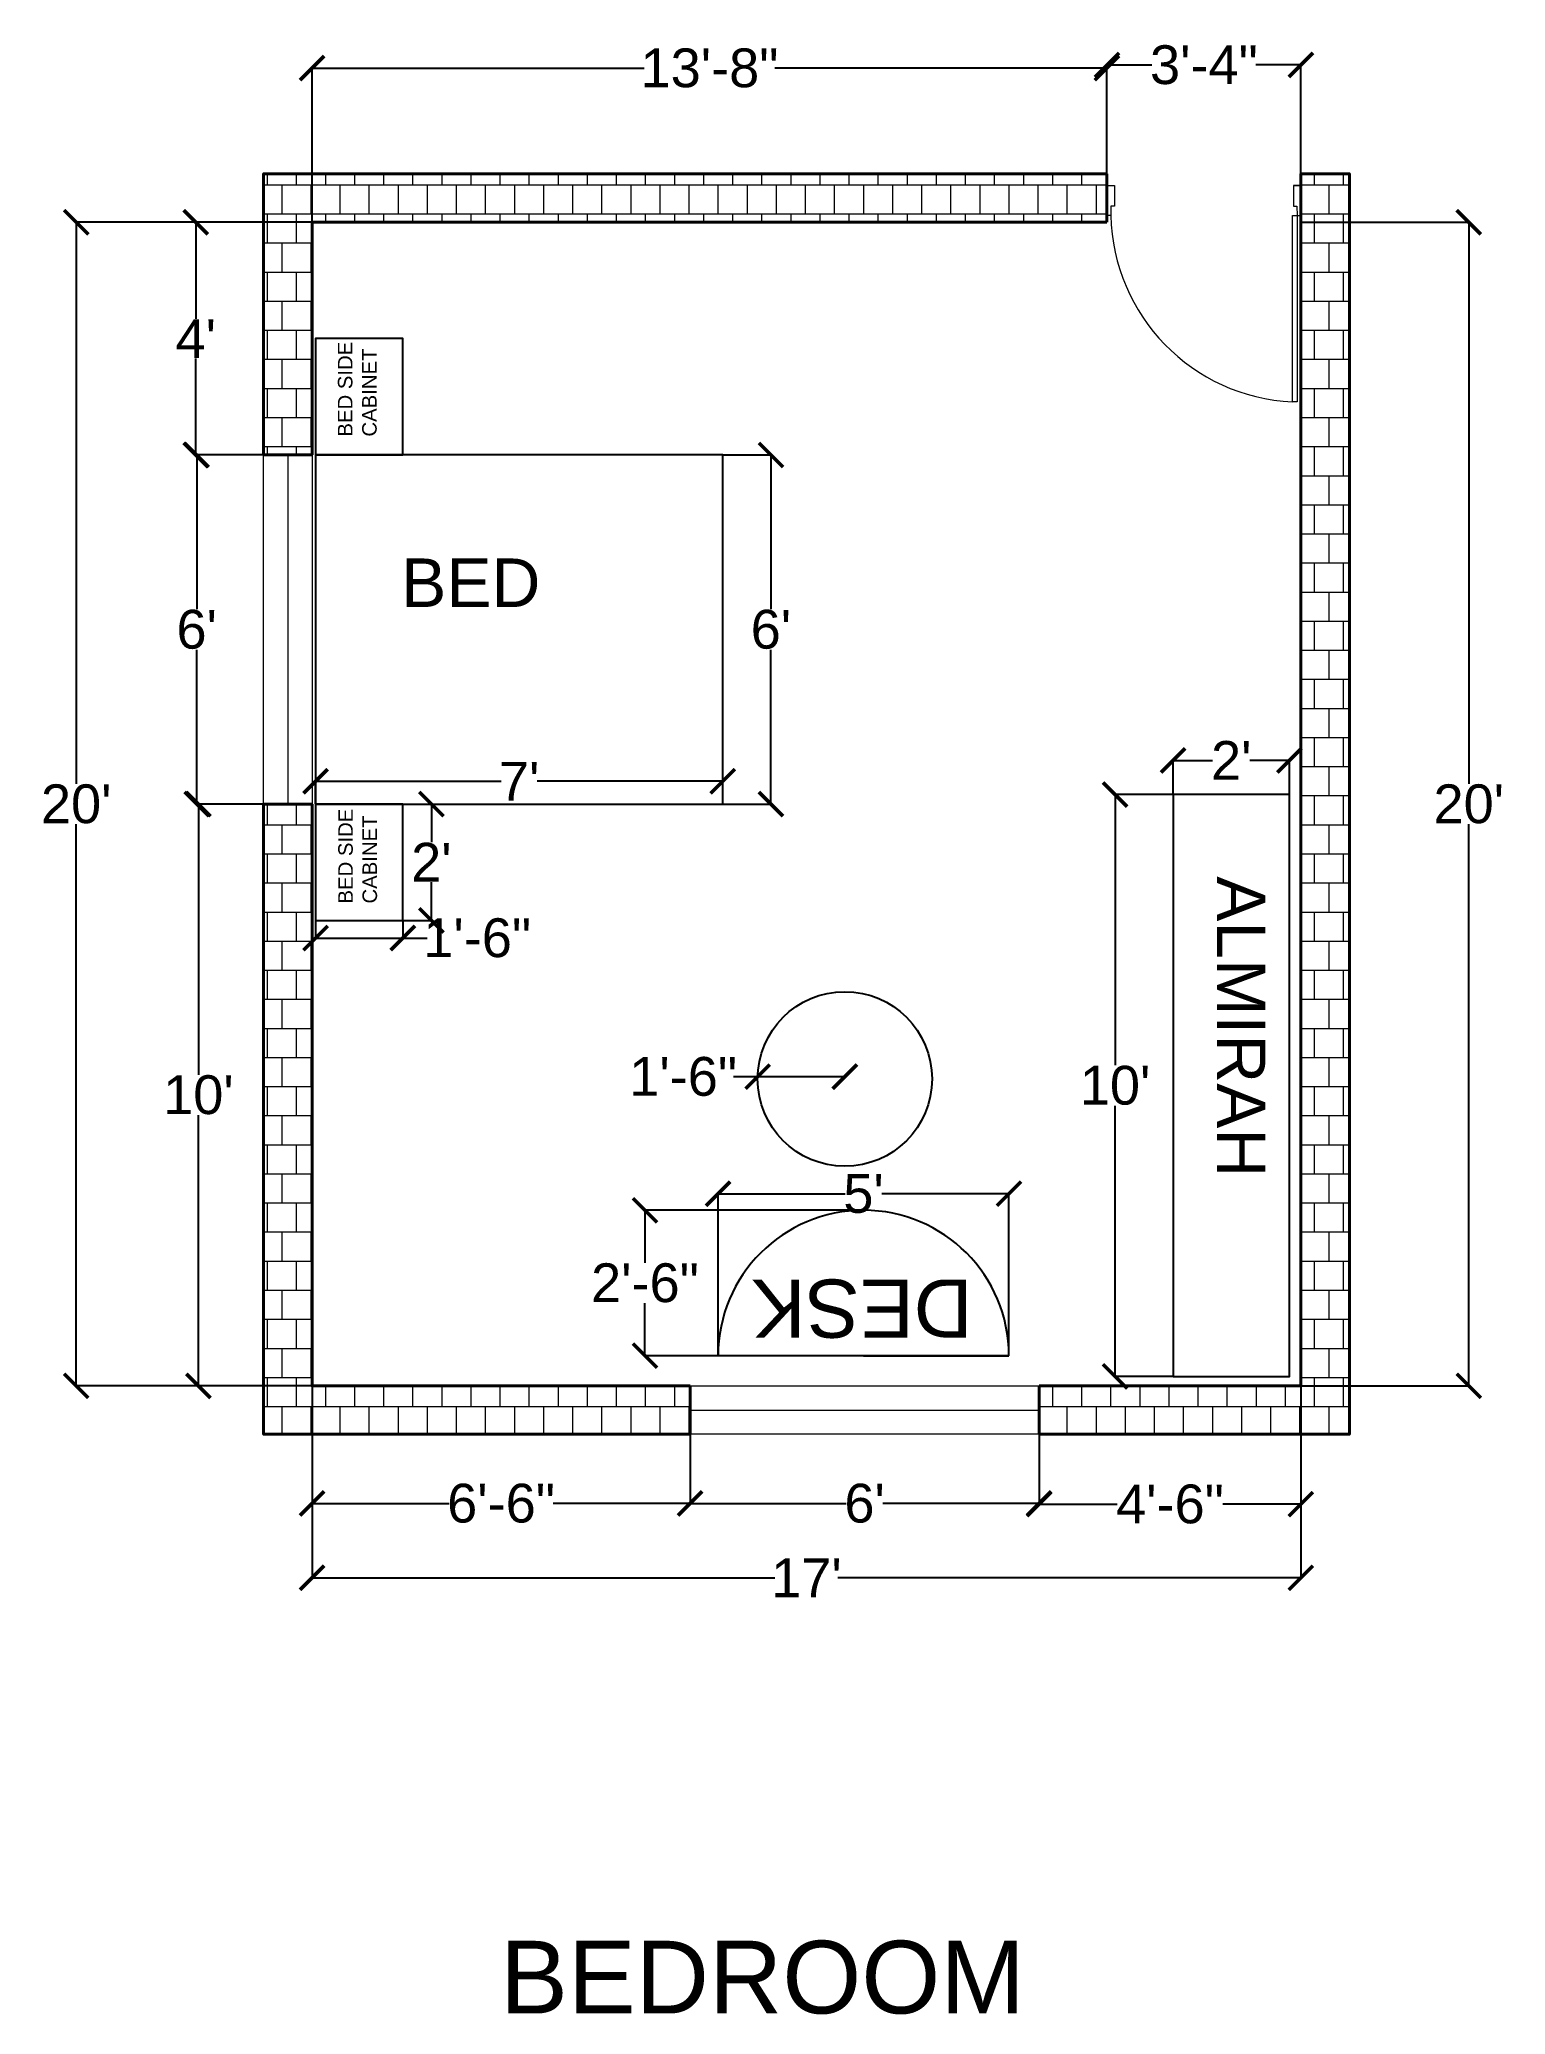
# Model space of a CAD drawing. Header units: inches. Extents: x 4 to 306, y -83 to 324.
import ezdxf

# ---------------------------------------------------------------- set-up
doc = ezdxf.new("R2010")
doc.units = ezdxf.units.IN
doc.header["$MEASUREMENT"] = 0
for name, color, linetype, lineweight in [('Dimensions', 31, 'Continuous', 13), ('Door', 180, 'Continuous', 20), ('Furniture', 212, 'Continuous', 25), ('Hatch', 92, 'Continuous', 13), ('Text', 20, 'Continuous', 18), ('Wall', 140, 'Continuous', 40), ('Window', 90, 'Continuous', 9)]:
    doc.layers.add(name, color=color, linetype=linetype, lineweight=lineweight)
doc.styles.add('Annotative', font='arial.ttf')
doc.styles.get("Standard").update_dxf_attribs({"font": 'arial.ttf', "height": 3})
doc.dimstyles.new('ALIF', dxfattribs={"dimtxt": 8, "dimasz": 5, "dimexe": 0.18, "dimexo": 0.0625, "dimgap": 0.09, "dimtad": 0, "dimtih": 1, "dimtoh": 1, "dimdec": 4, "dimzin": 0, "dimdsep": 46, "dimlunit": 4, "dimtxsty": 'Annotative', "dimblk": 'ARCHTICK', "dimcen": 0.09, "dimadec": 0, "dimazin": 0, "dimtfac": 1, "dimtdec": 4, "dimtofl": 0, "dimtmove": 0, "dimatfit": 3, "dimldrblk": 'ARCHTICK', "dimfxl": 1, "dimtolj": 1, "dimtzin": 0, "dimarcsym": 0})

# ---------------------------------------------------------------- blocks, each defined once
blk = doc.blocks.new('_ArchTick')
at = {"color": 0, "linetype": 'ByBlock', "const_width": 0.15}
blk.add_lwpolyline([(-0.5, -0.5), (0.5, 0.5)], dxfattribs=at)
blk = doc.blocks.new('*D4')
at = {"layer": 'Defpoints', "color": 0, "transparency": 16777216}
for p in [(60.19, 46.27), (264.19, 46.27), (264.19, 6.68)]:
    blk.add_point(p, dxfattribs=at)
at = {"layer": 'Dimensions', "color": 0, "lineweight": -2, "transparency": 16777216}
for p, q in [((60.19, 46.21), (60.19, 6.5)), ((264.19, 46.21), (264.19, 6.5)), ((60.19, 6.68), (155.69, 6.68)), ((264.19, 6.68), (168.69, 6.68))]:
    blk.add_line(p, q, dxfattribs=at)
at = {"layer": 'Dimensions', "color": 0, "lineweight": -2, "transparency": 16777216, "xscale": 5, "yscale": 5, "zscale": 5, "rotation": 180}
blk.add_blockref('_ArchTick', (60.19, 6.68), dxfattribs=at)
at = {"layer": 'Dimensions', "color": 0, "lineweight": -2, "transparency": 16777216, "xscale": 5, "yscale": 5, "zscale": 5}
blk.add_blockref('_ArchTick', (264.19, 6.68), dxfattribs=at)
at = {"layer": 'Dimensions', "color": 0, "transparency": 16777216, "insert": (162.19, 6.68), "char_height": 8, "attachment_point": 5, "style": 'Annotative'}
blk.add_mtext("\\A1;17'", dxfattribs=at)
blk = doc.blocks.new('*D5')
at = {"layer": 'Defpoints', "color": 0, "transparency": 16777216}
for p in [(60.19, 46.27), (138.19, 46.27), (138.19, 22.02)]:
    blk.add_point(p, dxfattribs=at)
at = {"layer": 'Dimensions', "color": 0, "lineweight": -2, "transparency": 16777216}
for p, q in [((60.19, 46.21), (60.19, 21.84)), ((138.19, 46.21), (138.19, 21.84)), ((60.19, 22.02), (88.45, 22.02)), ((138.19, 22.02), (109.94, 22.02))]:
    blk.add_line(p, q, dxfattribs=at)
at = {"layer": 'Dimensions', "color": 0, "lineweight": -2, "transparency": 16777216, "xscale": 5, "yscale": 5, "zscale": 5, "rotation": 180}
blk.add_blockref('_ArchTick', (60.19, 22.02), dxfattribs=at)
at = {"layer": 'Dimensions', "color": 0, "lineweight": -2, "transparency": 16777216, "xscale": 5, "yscale": 5, "zscale": 5}
blk.add_blockref('_ArchTick', (138.19, 22.02), dxfattribs=at)
at = {"layer": 'Dimensions', "color": 0, "transparency": 16777216, "insert": (99.19, 22.02), "char_height": 8, "attachment_point": 5, "style": 'Annotative'}
blk.add_mtext('\\A1;6\'-6"', dxfattribs=at)
blk = doc.blocks.new('*D6')
at = {"layer": 'Defpoints', "color": 0, "transparency": 16777216}
for p in [(138.19, 46.27), (210.19, 46.27), (210.19, 22.02)]:
    blk.add_point(p, dxfattribs=at)
at = {"layer": 'Dimensions', "color": 0, "lineweight": -2, "transparency": 16777216}
for p, q in [((138.19, 46.21), (138.19, 21.84)), ((210.19, 46.21), (210.19, 21.84)), ((138.19, 22.02), (170.4, 22.02)), ((210.19, 22.02), (177.98, 22.02))]:
    blk.add_line(p, q, dxfattribs=at)
at = {"layer": 'Dimensions', "color": 0, "lineweight": -2, "transparency": 16777216, "xscale": 5, "yscale": 5, "zscale": 5, "rotation": 180}
blk.add_blockref('_ArchTick', (138.19, 22.02), dxfattribs=at)
at = {"layer": 'Dimensions', "color": 0, "lineweight": -2, "transparency": 16777216, "xscale": 5, "yscale": 5, "zscale": 5}
blk.add_blockref('_ArchTick', (210.19, 22.02), dxfattribs=at)
at = {"layer": 'Dimensions', "color": 0, "transparency": 16777216, "insert": (174.19, 22.02), "char_height": 8, "attachment_point": 5, "style": 'Annotative'}
blk.add_mtext("\\A1;6'", dxfattribs=at)
blk = doc.blocks.new('*D7')
at = {"layer": 'Defpoints', "color": 0, "transparency": 16777216}
for p in [(210.19, 46.27), (264.19, 46.27), (210.19, 21.86)]:
    blk.add_point(p, dxfattribs=at)
at = {"layer": 'Dimensions', "color": 0, "lineweight": -2, "transparency": 16777216}
for p, q in [((210.19, 46.21), (210.19, 21.68)), ((264.19, 46.21), (264.19, 21.68)), ((210.19, 21.86), (226.31, 21.86)), ((264.19, 21.86), (248.07, 21.86))]:
    blk.add_line(p, q, dxfattribs=at)
at = {"layer": 'Dimensions', "color": 0, "lineweight": -2, "transparency": 16777216, "xscale": 5, "yscale": 5, "zscale": 5, "rotation": 180}
blk.add_blockref('_ArchTick', (210.19, 21.86), dxfattribs=at)
at = {"layer": 'Dimensions', "color": 0, "lineweight": -2, "transparency": 16777216, "xscale": 5, "yscale": 5, "zscale": 5}
blk.add_blockref('_ArchTick', (264.19, 21.86), dxfattribs=at)
at = {"layer": 'Dimensions', "color": 0, "transparency": 16777216, "insert": (237.19, 21.86), "char_height": 8, "attachment_point": 5, "style": 'Annotative'}
blk.add_mtext('\\A1;4\'-6"', dxfattribs=at)
blk = doc.blocks.new('*D8')
at = {"layer": 'Defpoints', "color": 0, "transparency": 16777216}
for p in [(203.97, 85.9), (143.97, 52.48), (203.97, 52.48)]:
    blk.add_point(p, dxfattribs=at)
at = {"layer": 'Dimensions', "color": 0, "lineweight": -2, "transparency": 16777216}
for p, q in [((143.97, 52.54), (143.97, 86.08)), ((143.97, 85.9), (170.19, 85.9)), ((203.97, 85.9), (177.74, 85.9)), ((203.97, 52.54), (203.97, 86.08))]:
    blk.add_line(p, q, dxfattribs=at)
at = {"layer": 'Dimensions', "color": 0, "lineweight": -2, "transparency": 16777216, "xscale": 5, "yscale": 5, "zscale": 5, "rotation": 180}
blk.add_blockref('_ArchTick', (143.97, 85.9), dxfattribs=at)
at = {"layer": 'Dimensions', "color": 0, "lineweight": -2, "transparency": 16777216, "xscale": 5, "yscale": 5, "zscale": 5}
blk.add_blockref('_ArchTick', (203.97, 85.9), dxfattribs=at)
at = {"layer": 'Dimensions', "color": 0, "transparency": 16777216, "insert": (173.97, 85.9), "char_height": 8, "attachment_point": 5, "style": 'Annotative'}
blk.add_mtext("\\A1;5'", dxfattribs=at)
blk = doc.blocks.new('*D9')
at = {"layer": 'Defpoints', "color": 0, "transparency": 16777216}
for p in [(152.11, 110.04), (152.11, 109.56), (170.11, 109.56)]:
    blk.add_point(p, dxfattribs=at)
at = {"layer": 'Dimensions', "color": 0, "lineweight": -2, "transparency": 16777216}
for p, q in [((152.11, 110.04), (147.11, 110.04)), ((152.11, 109.63), (152.11, 110.22)), ((170.11, 110.04), (152.11, 110.04)), ((170.11, 109.63), (170.11, 110.22))]:
    blk.add_line(p, q, dxfattribs=at)
at = {"layer": 'Dimensions', "color": 0, "lineweight": -2, "transparency": 16777216, "xscale": 5, "yscale": 5, "zscale": 5, "rotation": 180}
blk.add_blockref('_ArchTick', (152.11, 110.04), dxfattribs=at)
at = {"layer": 'Dimensions', "color": 0, "lineweight": -2, "transparency": 16777216, "xscale": 5, "yscale": 5, "zscale": 5}
blk.add_blockref('_ArchTick', (170.11, 110.04), dxfattribs=at)
at = {"layer": 'Dimensions', "color": 0, "transparency": 16777216, "insert": (136.76, 110.04), "char_height": 8, "attachment_point": 5, "style": 'Annotative'}
blk.add_mtext('\\A1;1\'-6"', dxfattribs=at)
blk = doc.blocks.new('*D10')
at = {"layer": 'Defpoints', "color": 0, "transparency": 16777216}
for p in [(60.92, 142.27), (78.92, 142.27), (78.92, 138.64)]:
    blk.add_point(p, dxfattribs=at)
at = {"layer": 'Dimensions', "color": 0, "lineweight": -2, "transparency": 16777216}
for p, q in [((60.92, 142.21), (60.92, 138.46)), ((60.92, 138.64), (78.92, 138.64)), ((78.92, 142.21), (78.92, 138.46)), ((78.92, 138.64), (83.92, 138.64))]:
    blk.add_line(p, q, dxfattribs=at)
at = {"layer": 'Dimensions', "color": 0, "lineweight": -2, "transparency": 16777216, "xscale": 5, "yscale": 5, "zscale": 5, "rotation": 180}
blk.add_blockref('_ArchTick', (60.92, 138.64), dxfattribs=at)
at = {"layer": 'Dimensions', "color": 0, "lineweight": -2, "transparency": 16777216, "xscale": 5, "yscale": 5, "zscale": 5}
blk.add_blockref('_ArchTick', (78.92, 138.64), dxfattribs=at)
at = {"layer": 'Dimensions', "color": 0, "transparency": 16777216, "insert": (94.27, 138.64), "char_height": 8, "attachment_point": 5, "style": 'Annotative'}
blk.add_mtext('\\A1;1\'-6"', dxfattribs=at)
blk = doc.blocks.new('*D11')
at = {"layer": 'Defpoints', "color": 0, "transparency": 16777216}
for p in [(78.92, 166.27), (84.81, 166.27), (78.92, 142.27)]:
    blk.add_point(p, dxfattribs=at)
at = {"layer": 'Dimensions', "color": 0, "lineweight": -2, "transparency": 16777216}
for p, q in [((78.98, 166.27), (84.99, 166.27)), ((84.81, 166.27), (84.81, 158.38)), ((84.81, 142.27), (84.81, 150.16)), ((78.98, 142.27), (84.99, 142.27))]:
    blk.add_line(p, q, dxfattribs=at)
at = {"layer": 'Dimensions', "color": 0, "lineweight": -2, "transparency": 16777216, "xscale": 5, "yscale": 5, "zscale": 5}
for p, rotation in [((84.81, 166.27), 90), ((84.81, 142.27), 270)]:
    blk.add_blockref('_ArchTick', p, dxfattribs=dict(at, rotation=rotation))
at = {"layer": 'Dimensions', "color": 0, "transparency": 16777216, "insert": (84.81, 154.27), "char_height": 8, "attachment_point": 5, "style": 'Annotative'}
blk.add_mtext("\\A1;2'", dxfattribs=at)
blk = doc.blocks.new('*D12')
at = {"layer": 'Defpoints', "color": 0, "transparency": 16777216}
for p in [(144.92, 170.97), (60.92, 166.27), (144.92, 166.27)]:
    blk.add_point(p, dxfattribs=at)
at = {"layer": 'Dimensions', "color": 0, "lineweight": -2, "transparency": 16777216}
for p, q in [((60.92, 166.33), (60.92, 171.15)), ((144.92, 166.33), (144.92, 171.15)), ((60.92, 170.97), (99.18, 170.97)), ((144.92, 170.97), (106.66, 170.97))]:
    blk.add_line(p, q, dxfattribs=at)
at = {"layer": 'Dimensions', "color": 0, "lineweight": -2, "transparency": 16777216, "xscale": 5, "yscale": 5, "zscale": 5, "rotation": 180}
blk.add_blockref('_ArchTick', (60.92, 170.97), dxfattribs=at)
at = {"layer": 'Dimensions', "color": 0, "lineweight": -2, "transparency": 16777216, "xscale": 5, "yscale": 5, "zscale": 5}
blk.add_blockref('_ArchTick', (144.92, 170.97), dxfattribs=at)
at = {"layer": 'Dimensions', "color": 0, "transparency": 16777216, "insert": (102.92, 170.97), "char_height": 8, "attachment_point": 5, "style": 'Annotative'}
blk.add_mtext("\\A1;7'", dxfattribs=at)
blk = doc.blocks.new('*D13')
at = {"layer": 'Defpoints', "color": 0, "transparency": 16777216}
for p in [(144.92, 238.27), (144.92, 166.27), (154.86, 166.27)]:
    blk.add_point(p, dxfattribs=at)
at = {"layer": 'Dimensions', "color": 0, "lineweight": -2, "transparency": 16777216}
for p, q in [((144.98, 238.27), (155.04, 238.27)), ((154.86, 238.27), (154.86, 206.44)), ((154.86, 166.27), (154.86, 198.1)), ((144.98, 166.27), (155.04, 166.27))]:
    blk.add_line(p, q, dxfattribs=at)
at = {"layer": 'Dimensions', "color": 0, "lineweight": -2, "transparency": 16777216, "xscale": 5, "yscale": 5, "zscale": 5}
for p, rotation in [((154.86, 238.27), 90), ((154.86, 166.27), 270)]:
    blk.add_blockref('_ArchTick', p, dxfattribs=dict(at, rotation=rotation))
at = {"layer": 'Dimensions', "color": 0, "transparency": 16777216, "insert": (154.86, 202.27), "char_height": 8, "attachment_point": 5, "style": 'Annotative'}
blk.add_mtext("\\A1;6'", dxfattribs=at)
blk = doc.blocks.new('*D14')
at = {"layer": 'Defpoints', "color": 0, "transparency": 16777216}
for p in [(60.19, 286.27), (36.21, 238.27), (60.19, 238.27)]:
    blk.add_point(p, dxfattribs=at)
at = {"layer": 'Dimensions', "color": 0, "lineweight": -2, "transparency": 16777216}
for p, q in [((60.13, 286.27), (36.03, 286.27)), ((36.21, 286.27), (36.21, 266.36)), ((36.21, 238.27), (36.21, 258.18)), ((60.13, 238.27), (36.03, 238.27))]:
    blk.add_line(p, q, dxfattribs=at)
at = {"layer": 'Dimensions', "color": 0, "lineweight": -2, "transparency": 16777216, "xscale": 5, "yscale": 5, "zscale": 5}
for p, rotation in [((36.21, 286.27), 90), ((36.21, 238.27), 270)]:
    blk.add_blockref('_ArchTick', p, dxfattribs=dict(at, rotation=rotation))
at = {"layer": 'Dimensions', "color": 0, "transparency": 16777216, "insert": (36.21, 262.27), "char_height": 8, "attachment_point": 5, "style": 'Annotative'}
blk.add_mtext("\\A1;4'", dxfattribs=at)
blk = doc.blocks.new('*D15')
at = {"layer": 'Defpoints', "color": 0, "transparency": 16777216}
for p in [(60.19, 238.27), (36.4, 166.27), (60.19, 166.27)]:
    blk.add_point(p, dxfattribs=at)
at = {"layer": 'Dimensions', "color": 0, "lineweight": -2, "transparency": 16777216}
for p, q in [((60.13, 238.27), (36.22, 238.27)), ((36.4, 238.27), (36.4, 206.44)), ((36.4, 166.27), (36.4, 198.1)), ((60.13, 166.27), (36.22, 166.27))]:
    blk.add_line(p, q, dxfattribs=at)
at = {"layer": 'Dimensions', "color": 0, "lineweight": -2, "transparency": 16777216, "xscale": 5, "yscale": 5, "zscale": 5}
for p, rotation in [((36.4, 238.27), 90), ((36.4, 166.27), 270)]:
    blk.add_blockref('_ArchTick', p, dxfattribs=dict(at, rotation=rotation))
at = {"layer": 'Dimensions', "color": 0, "transparency": 16777216, "insert": (36.4, 202.27), "char_height": 8, "attachment_point": 5, "style": 'Annotative'}
blk.add_mtext("\\A1;6'", dxfattribs=at)
blk = doc.blocks.new('*D16')
at = {"layer": 'Defpoints', "color": 0, "transparency": 16777216}
for p in [(60.19, 166.27), (36.75, 46.27), (60.19, 46.27)]:
    blk.add_point(p, dxfattribs=at)
at = {"layer": 'Dimensions', "color": 0, "lineweight": -2, "transparency": 16777216}
for p, q in [((60.13, 166.27), (36.57, 166.27)), ((36.75, 166.27), (36.75, 110.44)), ((36.75, 46.27), (36.75, 102.1)), ((60.13, 46.27), (36.57, 46.27))]:
    blk.add_line(p, q, dxfattribs=at)
at = {"layer": 'Dimensions', "color": 0, "lineweight": -2, "transparency": 16777216, "xscale": 5, "yscale": 5, "zscale": 5}
for p, rotation in [((36.75, 166.27), 90), ((36.75, 46.27), 270)]:
    blk.add_blockref('_ArchTick', p, dxfattribs=dict(at, rotation=rotation))
at = {"layer": 'Dimensions', "color": 0, "transparency": 16777216, "insert": (36.75, 106.27), "char_height": 8, "attachment_point": 5, "style": 'Annotative'}
blk.add_mtext("\\A1;10'", dxfattribs=at)
blk = doc.blocks.new('*D17')
at = {"layer": 'Defpoints', "color": 0, "transparency": 16777216}
for p in [(11.54, 286.27), (60.19, 286.27), (60.19, 46.27)]:
    blk.add_point(p, dxfattribs=at)
at = {"layer": 'Dimensions', "color": 0, "lineweight": -2, "transparency": 16777216}
for p, q in [((60.13, 286.27), (11.36, 286.27)), ((11.54, 286.27), (11.54, 170.44)), ((11.54, 46.27), (11.54, 162.1)), ((60.13, 46.27), (11.36, 46.27))]:
    blk.add_line(p, q, dxfattribs=at)
at = {"layer": 'Dimensions', "color": 0, "lineweight": -2, "transparency": 16777216, "xscale": 5, "yscale": 5, "zscale": 5}
for p, rotation in [((11.54, 286.27), 90), ((11.54, 46.27), 270)]:
    blk.add_blockref('_ArchTick', p, dxfattribs=dict(at, rotation=rotation))
at = {"layer": 'Dimensions', "color": 0, "transparency": 16777216, "insert": (11.54, 166.27), "char_height": 8, "attachment_point": 5, "style": 'Annotative'}
blk.add_mtext("\\A1;20'", dxfattribs=at)
blk = doc.blocks.new('*D19')
at = {"layer": 'Defpoints', "color": 0, "transparency": 16777216}
for p in [(224.19, 318.07), (60.19, 286.27), (224.19, 286.27)]:
    blk.add_point(p, dxfattribs=at)
at = {"layer": 'Dimensions', "color": 0, "lineweight": -2, "transparency": 16777216}
for p, q in [((60.19, 286.33), (60.19, 318.25)), ((60.19, 318.07), (128.74, 318.07)), ((224.19, 318.07), (155.64, 318.07)), ((224.19, 286.33), (224.19, 318.25))]:
    blk.add_line(p, q, dxfattribs=at)
at = {"layer": 'Dimensions', "color": 0, "lineweight": -2, "transparency": 16777216, "xscale": 5, "yscale": 5, "zscale": 5, "rotation": 180}
blk.add_blockref('_ArchTick', (60.19, 318.07), dxfattribs=at)
at = {"layer": 'Dimensions', "color": 0, "lineweight": -2, "transparency": 16777216, "xscale": 5, "yscale": 5, "zscale": 5}
blk.add_blockref('_ArchTick', (224.19, 318.07), dxfattribs=at)
at = {"layer": 'Dimensions', "color": 0, "transparency": 16777216, "insert": (142.19, 318.07), "char_height": 8, "attachment_point": 5, "style": 'Annotative'}
blk.add_mtext('\\A1;13\'-8"', dxfattribs=at)
blk = doc.blocks.new('*D20')
at = {"layer": 'Defpoints', "color": 0, "transparency": 16777216}
for p in [(264.19, 318.72), (224.19, 286.27), (264.19, 286.27)]:
    blk.add_point(p, dxfattribs=at)
at = {"layer": 'Dimensions', "color": 0, "lineweight": -2, "transparency": 16777216}
for p, q in [((224.19, 286.33), (224.19, 318.9)), ((224.19, 318.72), (233.47, 318.72)), ((264.19, 318.72), (254.91, 318.72)), ((264.19, 286.33), (264.19, 318.9))]:
    blk.add_line(p, q, dxfattribs=at)
at = {"layer": 'Dimensions', "color": 0, "lineweight": -2, "transparency": 16777216, "xscale": 5, "yscale": 5, "zscale": 5, "rotation": 180}
blk.add_blockref('_ArchTick', (224.19, 318.72), dxfattribs=at)
at = {"layer": 'Dimensions', "color": 0, "lineweight": -2, "transparency": 16777216, "xscale": 5, "yscale": 5, "zscale": 5}
blk.add_blockref('_ArchTick', (264.19, 318.72), dxfattribs=at)
at = {"layer": 'Dimensions', "color": 0, "transparency": 16777216, "insert": (244.19, 318.72), "char_height": 8, "attachment_point": 5, "style": 'Annotative'}
blk.add_mtext('\\A1;3\'-4"', dxfattribs=at)
blk = doc.blocks.new('*D21')
at = {"layer": 'Defpoints', "color": 0, "transparency": 16777216}
for p in [(264.19, 286.27), (298.83, 286.27), (264.19, 46.27)]:
    blk.add_point(p, dxfattribs=at)
at = {"layer": 'Dimensions', "color": 0, "lineweight": -2, "transparency": 16777216}
for p, q in [((264.25, 286.27), (299.01, 286.27)), ((298.83, 286.27), (298.83, 170.44)), ((298.83, 46.27), (298.83, 162.1)), ((264.25, 46.27), (299.01, 46.27))]:
    blk.add_line(p, q, dxfattribs=at)
at = {"layer": 'Dimensions', "color": 0, "lineweight": -2, "transparency": 16777216, "xscale": 5, "yscale": 5, "zscale": 5}
for p, rotation in [((298.83, 286.27), 90), ((298.83, 46.27), 270)]:
    blk.add_blockref('_ArchTick', p, dxfattribs=dict(at, rotation=rotation))
at = {"layer": 'Dimensions', "color": 0, "transparency": 16777216, "insert": (298.83, 166.27), "char_height": 8, "attachment_point": 5, "style": 'Annotative'}
blk.add_mtext("\\A1;20'", dxfattribs=at)
blk = doc.blocks.new('*D22')
at = {"layer": 'Defpoints', "color": 0, "transparency": 16777216}
for p in [(261.83, 175.27), (237.83, 168.22), (261.83, 168.22)]:
    blk.add_point(p, dxfattribs=at)
at = {"layer": 'Dimensions', "color": 0, "lineweight": -2, "transparency": 16777216}
for p, q in [((237.83, 168.28), (237.83, 175.45)), ((237.83, 175.27), (245.99, 175.27)), ((261.83, 175.27), (253.67, 175.27)), ((261.83, 168.28), (261.83, 175.45))]:
    blk.add_line(p, q, dxfattribs=at)
at = {"layer": 'Dimensions', "color": 0, "lineweight": -2, "transparency": 16777216, "xscale": 5, "yscale": 5, "zscale": 5, "rotation": 180}
blk.add_blockref('_ArchTick', (237.83, 175.27), dxfattribs=at)
at = {"layer": 'Dimensions', "color": 0, "lineweight": -2, "transparency": 16777216, "xscale": 5, "yscale": 5, "zscale": 5}
blk.add_blockref('_ArchTick', (261.83, 175.27), dxfattribs=at)
at = {"layer": 'Dimensions', "color": 0, "transparency": 16777216, "insert": (249.83, 175.27), "char_height": 8, "attachment_point": 5, "style": 'Annotative'}
blk.add_mtext("\\A1;2'", dxfattribs=at)
blk = doc.blocks.new('*D23')
at = {"layer": 'Defpoints', "color": 0, "transparency": 16777216}
for p in [(237.83, 168.22), (225.86, 48.22), (237.83, 48.22)]:
    blk.add_point(p, dxfattribs=at)
at = {"layer": 'Dimensions', "color": 0, "lineweight": -2, "transparency": 16777216}
for p, q in [((237.77, 168.22), (225.68, 168.22)), ((225.86, 168.22), (225.86, 112.39)), ((225.86, 48.22), (225.86, 104.04)), ((237.77, 48.22), (225.68, 48.22))]:
    blk.add_line(p, q, dxfattribs=at)
at = {"layer": 'Dimensions', "color": 0, "lineweight": -2, "transparency": 16777216, "xscale": 5, "yscale": 5, "zscale": 5}
for p, rotation in [((225.86, 168.22), 90), ((225.86, 48.22), 270)]:
    blk.add_blockref('_ArchTick', p, dxfattribs=dict(at, rotation=rotation))
at = {"layer": 'Dimensions', "color": 0, "transparency": 16777216, "insert": (225.86, 108.22), "char_height": 8, "attachment_point": 5, "style": 'Annotative'}
blk.add_mtext("\\A1;10'", dxfattribs=at)
blk = doc.blocks.new('*D24')
at = {"layer": 'Defpoints', "color": 0, "transparency": 16777216}
for p in [(128.88, 82.48), (173.97, 82.48), (173.97, 52.48)]:
    blk.add_point(p, dxfattribs=at)
at = {"layer": 'Dimensions', "color": 0, "lineweight": -2, "transparency": 16777216}
for p, q in [((173.9, 82.48), (128.7, 82.48)), ((128.88, 82.48), (128.88, 71.65)), ((128.88, 52.48), (128.88, 63.3)), ((173.9, 52.48), (128.7, 52.48))]:
    blk.add_line(p, q, dxfattribs=at)
at = {"layer": 'Dimensions', "color": 0, "lineweight": -2, "transparency": 16777216, "xscale": 5, "yscale": 5, "zscale": 5}
for p, rotation in [((128.88, 82.48), 90), ((128.88, 52.48), 270)]:
    blk.add_blockref('_ArchTick', p, dxfattribs=dict(at, rotation=rotation))
at = {"layer": 'Dimensions', "color": 0, "transparency": 16777216, "insert": (128.88, 67.48), "char_height": 8, "attachment_point": 5, "style": 'Annotative'}
blk.add_mtext('\\A1;2\'-6"', dxfattribs=at)

msp = doc.modelspace()

# ---------------------------------------------------------------- hatches: boundary and pattern name
at = {"layer": 'Hatch'}
h = msp.add_hatch(dxfattribs=at)
h.set_pattern_fill('AR-B88', color=256, scale=0.75)
h.paths.add_polyline_path([(60.19056, 286.26986), (224.19056, 286.26986), (224.19056, 296.26986), (50.19056, 296.26986), (50.19056, 238.26986), (60.19056, 238.26986)])
h.paths.add_polyline_path([(60.19056, 166.26986), (50.19056, 166.26986), (50.19056, 36.26986), (138.19056, 36.26986), (138.19056, 46.26986), (60.19056, 46.26986)])
h.paths.add_polyline_path([(274.19056, 296.26986), (264.19056, 296.26986), (264.19056, 286.26986), (264.19056, 46.26986), (210.19056, 46.26986), (210.19056, 36.26986), (274.19056, 36.26986)])

# ---------------------------------------------------------------- linework, layer by layer
at = {"layer": 'Door'}
for p, q in [((262.64132, 293.83138), (264.19056, 293.83138)), ((225.00442, 289.57817), (224.96517, 287.6396)), ((225.73979, 289.57817), (225.00442, 289.57817)), ((262.64132, 290.73549), (262.64132, 289.57817)), ((262.64132, 290.73549), (262.64132, 289.57817)), ((262.64132, 289.57817), (263.3767, 289.57817)), ((263.3767, 289.57817), (263.41594, 287.6396))]:
    msp.add_line(p, q, dxfattribs=at)
for points in [[(224.96517, 287.6396), (224.19056, 287.6396), (224.19056, 293.83138), (225.73979, 293.83138), (225.73979, 289.57817)], [(263.41594, 287.6396), (264.19056, 287.6396), (264.19056, 293.83138), (262.64132, 293.83138), (262.64132, 289.57817)]]:
    msp.add_lwpolyline(points, dxfattribs=at)
msp.add_lwpolyline([(263.41594, 287.6396), (263.41594, 249.20845), (262.44666, 249.20845), (262.44666, 287.6396)], close=True, dxfattribs=at)
msp.add_arc((264.35374, 288.56163), 39.39936, 181.3409698, 267.2255707, dxfattribs=at)
at = {"layer": 'Furniture'}
for p, q in [((203.9655, 52.47861), (143.9655, 52.47861)), ((173.9655, 52.47861), (203.9655, 52.47861))]:
    msp.add_line(p, q, dxfattribs=at)
for points in [[(60.92008, 238.26986), (78.92008, 238.26986), (78.92008, 262.26986), (60.92008, 262.26986)], [(60.92008, 166.26986), (144.92008, 166.26986), (144.92008, 238.26986), (60.92008, 238.26986)], [(237.82914, 48.21812), (261.82914, 48.21812), (261.82914, 168.21812), (237.82914, 168.21812)], [(60.92008, 142.26986), (78.92008, 142.26986), (78.92008, 166.26986), (60.92008, 166.26986)]]:
    msp.add_lwpolyline(points, close=True, dxfattribs=at)
msp.add_circle((170.10515, 109.56468), 18, dxfattribs=at)
msp.add_arc((173.9655, 52.47861), 30, 0, 180, dxfattribs=at)
at = {"layer": 'Wall'}
for p, q in [((224.19056, 286.26986), (224.19056, 296.26986)), ((264.19056, 286.26986), (264.19056, 296.26986)), ((60.19056, 238.26986), (50.19056, 238.26986)), ((60.19056, 166.26986), (50.19056, 166.26986)), ((138.19056, 46.26986), (138.19056, 36.26986)), ((210.19056, 46.26986), (210.19056, 36.26986))]:
    msp.add_line(p, q, dxfattribs=at)
for points in [[(224.19056, 296.26986), (50.19056, 296.26986), (50.19056, 238.26986)], [(210.19056, 36.26986), (274.19056, 36.26986), (274.19056, 296.26986), (264.19056, 296.26986)], [(224.19056, 286.26986), (60.19056, 286.26986), (60.19056, 238.26986)], [(210.19056, 46.26986), (264.19056, 46.26986), (264.19056, 286.26986)], [(50.19056, 166.26986), (50.19056, 36.26986), (138.19056, 36.26986)], [(60.19056, 166.26986), (60.19056, 46.26986), (138.19056, 46.26986)]]:
    msp.add_lwpolyline(points, dxfattribs=at)
at = {"layer": 'Window'}
for p, q in [((55.19056, 238.26986), (55.19056, 166.26986)), ((138.19056, 46.26986), (210.19056, 46.26986)), ((138.19056, 36.26986), (138.19056, 46.26986)), ((138.19056, 46.26986), (138.19056, 41.26986)), ((210.19056, 46.26986), (210.19056, 36.26986)), ((138.19056, 41.26986), (210.19056, 41.26986)), ((210.19056, 36.26986), (138.19056, 36.26986))]:
    msp.add_line(p, q, dxfattribs=at)
msp.add_lwpolyline([(50.19056, 238.26986), (60.19056, 238.26986), (60.19056, 166.26986), (50.19056, 166.26986)], close=True, dxfattribs=at)

# ---------------------------------------------------------------- texts
at = {"layer": 'Hatch', "insert": (99.00019, -68.18378), "char_height": 15, "attachment_point": 1}
msp.add_mtext_dynamic_manual_height_columns('BEDROOM', width=192.2211227, gutter_width=15, heights=[0], dxfattribs=at)
at = {"layer": 'Text', "attachment_point": 1}
for s, width, insert, char_height, rotation in [('BED SIDE\\PCABINET', 74.5395974, (65.52331, 242.06573), 3, 90), ('BED SIDE\\PCABINET', 74.5395974, (65.59731, 145.75703), 3, 90), ('ALMIRAH', 121.232409, (256.85532, 151.38284), 10, 270), ('DESK', 66.4865, (196.46106, 56.20472), 12, 180)]:
    msp.add_mtext_dynamic_manual_height_columns(s, width=width, gutter_width=15, heights=[0], dxfattribs=dict(at, insert=insert, char_height=char_height, rotation=rotation))
at = {"layer": 'Text', "insert": (78.57933, 216.92686), "char_height": 10, "attachment_point": 1}
msp.add_mtext_dynamic_manual_height_columns('BED', width=44.0667707, gutter_width=50, heights=[0], dxfattribs=at)

# ---------------------------------------------------------------- dimensions: what is measured, and where the dimension line sits
at = {"layer": 'Dimensions'}
for base, p1, p2, picture, middle in [((224.19056, 318.07002), (60.19056, 286.26986), (224.19056, 286.26986), '*D19', (142.19056, 318.07002)), ((264.19056, 318.71961), (224.19056, 286.26986), (264.19056, 286.26986), '*D20', (244.19056, 318.71961)), ((261.82914, 175.26846), (237.82914, 168.21812), (261.82914, 168.21812), '*D22', (249.82914, 175.26846)), ((144.92008, 170.97025), (60.92008, 166.26986), (144.92008, 166.26986), '*D12', (102.92008, 170.97025)), ((78.92008, 138.63619), (60.92008, 142.26986), (78.92008, 142.26986), '*D10', (94.26656, 138.63619)), ((152.10515, 110.04074), (170.10515, 109.56468), (152.10515, 109.56468), '*D9', (136.75867, 110.04074)), ((203.9655, 85.89791), (143.9655, 52.47861), (203.9655, 52.47861), '*D8', (173.9655, 85.89791)), ((264.19056, 6.68067), (60.19056, 46.26986), (264.19056, 46.26986), '*D4', (162.19056, 6.68067)), ((138.19056, 22.0152), (60.19056, 46.26986), (138.19056, 46.26986), '*D5', (99.19056, 22.0152)), ((210.19056, 22.0152), (138.19056, 46.26986), (210.19056, 46.26986), '*D6', (174.19056, 22.0152)), ((210.19056, 21.85736), (264.19056, 46.26986), (210.19056, 46.26986), '*D7', (237.19056, 21.85736))]:
    dim = msp.add_linear_dim(base=base, p1=p1, p2=p2, dimstyle='ALIF', dxfattribs=at)
    dim.commit()
    dim.dimension.update_dxf_attribs({"geometry": picture, "text_midpoint": middle})
dim = msp.add_aligned_dim(p1=(60.19056, 46.26986), p2=(60.19056, 286.26986), distance=48.65131, dimstyle='ALIF', dxfattribs=at)
dim.commit()
dim.dimension.update_dxf_attribs({"geometry": '*D17', "text_midpoint": (11.53925, 166.26986)})
for base, p1, p2, picture, middle in [((36.20681, 238.26986), (60.19056, 286.26986), (60.19056, 238.26986), '*D14', (36.20681, 262.26986)), ((298.83376, 286.26986), (264.19056, 46.26986), (264.19056, 286.26986), '*D21', (298.83376, 166.26986)), ((36.40356, 166.26986), (60.19056, 238.26986), (60.19056, 166.26986), '*D15', (36.40356, 202.26986)), ((154.85745, 166.26986), (144.92008, 238.26986), (144.92008, 166.26986), '*D13', (154.85745, 202.26986)), ((36.74758, 46.26986), (60.19056, 166.26986), (60.19056, 46.26986), '*D16', (36.74758, 106.26986)), ((84.80635, 166.26986), (78.92008, 142.26986), (78.92008, 166.26986), '*D11', (84.80635, 154.26986)), ((225.85847, 48.21812), (237.82914, 168.21812), (237.82914, 48.21812), '*D23', (225.85847, 108.21812)), ((128.87862, 82.47861), (173.9655, 52.47861), (173.9655, 82.47861), '*D24', (128.87862, 67.47861))]:
    dim = msp.add_linear_dim(base=base, p1=p1, p2=p2, angle=90, dimstyle='ALIF', dxfattribs=at)
    dim.commit()
    dim.dimension.update_dxf_attribs({"geometry": picture, "text_midpoint": middle})

doc.saveas('drawing.dxf')
